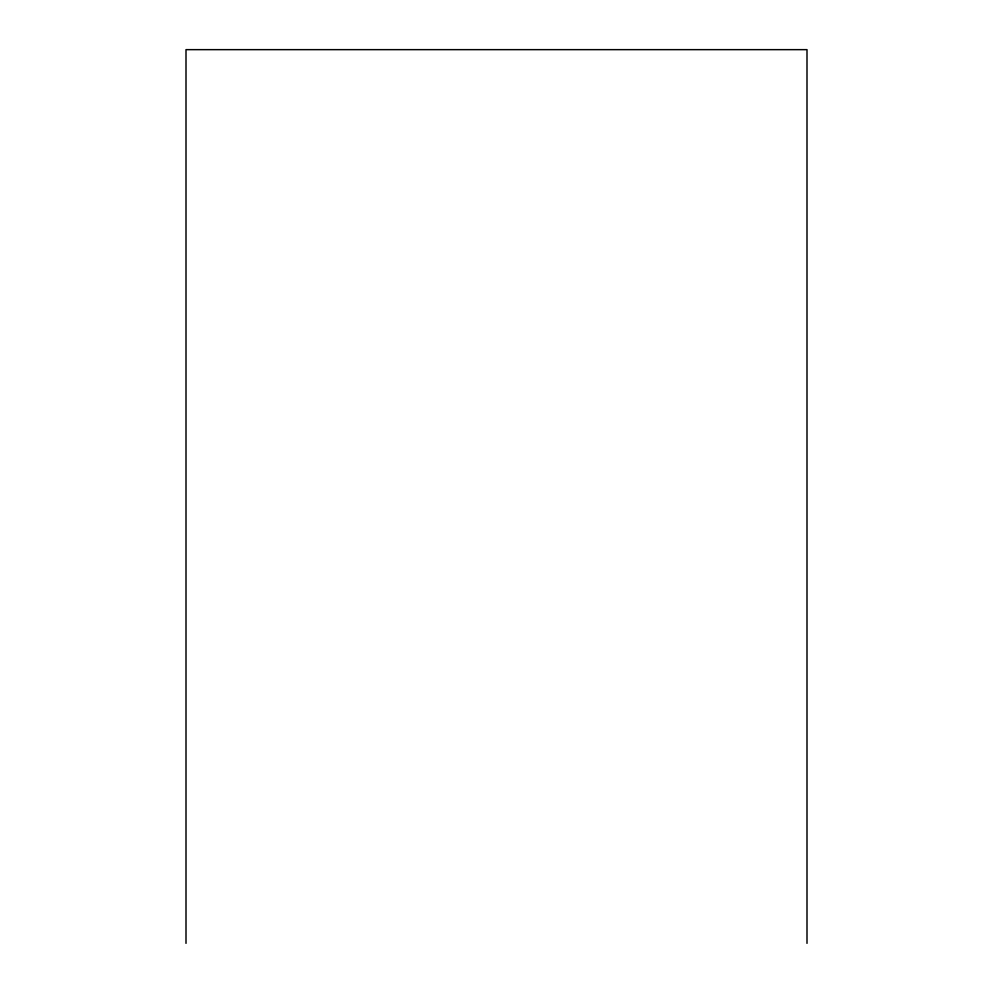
<?xml version="1.0" encoding="UTF-8"?>
<svg xmlns="http://www.w3.org/2000/svg" width="993" height="993" viewBox="0 0 993 993"><rect width="100%" height="100%" fill="white"/><g stroke="black" fill="none" stroke-linecap="round" stroke-linejoin="round"><path stroke-width="1.49" d="M806.999 943.35L806.999 49.65L186.001 49.65L186.001 943.35"/></g></svg>
